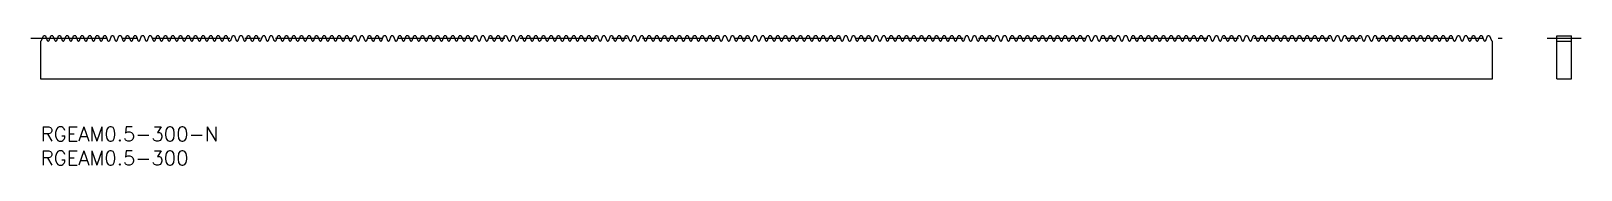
# Model space of a CAD drawing. Extents: x -2 to 320, y -8 to 19.
import ezdxf

# ---------------------------------------------------------------- set-up
doc = ezdxf.new("R2010")
doc.units = 0
doc.header["$LTSCALE"] = 0.5
doc.linetypes.add('CENTER', pattern=[50.8, 31.75, -6.35, 6.35, -6.35])
for name, color, linetype in [('MSM_CENTER', 1, 'CENTER'), ('MSM_CONTINUOUS', 7, 'CONTINUOUS'), ('MSM_PART_NUMBER', 7, 'CONTINUOUS')]:
    doc.layers.add(name, color=color, linetype=linetype)
doc.styles.get("Standard").update_dxf_attribs({"font": 'txt.shx', "height": 3, "bigfont": 'bigfont.shx'})

msp = doc.modelspace()

# ---------------------------------------------------------------- linework, layer by layer
at = {"layer": 'MSM_CENTER'}
for p, q in [((-2, 18.5), (303.59, 18.5)), ((313, 18.5), (320, 18.5))]:
    msp.add_line(p, q, dxfattribs=at)
at = {"layer": 'MSM_CONTINUOUS'}
for p, q in [((0, 17.88), (0.03, 17.88)), ((0, 17.88), (0, 10)), ((0.21, 18), (0.57, 19)), ((0.99, 19), (0.57, 19)), ((0.99, 19), (1.36, 18)), ((1.54, 17.88), (1.6, 17.88)), ((1.78, 18), (2.14, 19)), ((2.57, 19), (2.14, 19)), ((2.57, 19), (2.93, 18)), ((3.11, 17.88), (3.17, 17.88)), ((3.35, 18), (3.71, 19)), ((4.14, 19), (3.71, 19)), ((4.14, 19), (4.5, 18)), ((4.68, 17.88), (4.74, 17.88)), ((4.92, 18), (5.29, 19)), ((5.71, 19), (5.29, 19)), ((5.71, 19), (6.07, 18)), ((6.25, 17.88), (6.31, 17.88)), ((6.49, 18), (6.86, 19)), ((7.28, 19), (6.86, 19)), ((7.28, 19), (7.64, 18)), ((7.82, 17.88), (7.88, 17.88)), ((8.06, 18), (8.43, 19)), ((8.85, 19), (8.43, 19)), ((8.85, 19), (9.21, 18)), ((9.39, 17.88), (9.46, 17.88)), ((9.63, 18), (10, 19)), ((10.42, 19), (10, 19)), ((10.42, 19), (10.78, 18)), ((10.96, 17.88), (11.03, 17.88)), ((11.2, 18), (11.57, 19)), ((11.99, 19), (11.57, 19)), ((11.99, 19), (12.35, 18)), ((12.53, 17.88), (12.6, 17.88)), ((12.78, 18), (13.14, 19)), ((13.56, 19), (13.14, 19)), ((13.56, 19), (13.92, 18)), ((14.1, 17.88), (14.17, 17.88)), ((14.35, 18), (14.71, 19)), ((15.13, 19), (14.71, 19)), ((15.13, 19), (15.5, 18)), ((15.67, 17.88), (15.74, 17.88)), ((15.92, 18), (16.28, 19)), ((16.7, 19), (16.28, 19)), ((16.7, 19), (17.07, 18)), ((17.24, 17.88), (17.31, 17.88)), ((17.49, 18), (17.85, 19)), ((18.27, 19), (17.85, 19)), ((18.27, 19), (18.64, 18)), ((18.82, 17.88), (18.88, 17.88)), ((19.06, 18), (19.42, 19)), ((19.84, 19), (19.42, 19)), ((19.84, 19), (20.21, 18)), ((20.39, 17.88), (20.45, 17.88)), ((20.63, 18), (20.99, 19)), ((21.41, 19), (20.99, 19)), ((21.41, 19), (21.78, 18)), ((21.96, 17.88), (22.02, 17.88)), ((22.2, 18), (22.56, 19)), ((22.99, 19), (22.56, 19)), ((22.99, 19), (23.35, 18)), ((23.53, 17.88), (23.59, 17.88)), ((23.77, 18), (24.13, 19)), ((24.56, 19), (24.13, 19)), ((24.56, 19), (24.92, 18)), ((25.1, 17.88), (25.16, 17.88)), ((25.34, 18), (25.71, 19)), ((26.13, 19), (25.71, 19)), ((26.13, 19), (26.49, 18)), ((26.67, 17.88), (26.73, 17.88)), ((26.91, 18), (27.28, 19)), ((27.7, 19), (27.28, 19)), ((27.7, 19), (28.06, 18)), ((28.24, 17.88), (28.3, 17.88)), ((28.48, 18), (28.85, 19)), ((29.27, 19), (28.85, 19)), ((29.27, 19), (29.63, 18)), ((29.81, 17.88), (29.88, 17.88)), ((30.05, 18), (30.42, 19)), ((30.84, 19), (30.42, 19)), ((30.84, 19), (31.2, 18)), ((31.38, 17.88), (31.45, 17.88)), ((31.62, 18), (31.99, 19)), ((32.41, 19), (31.99, 19)), ((32.41, 19), (32.77, 18)), ((32.95, 17.88), (33.02, 17.88)), ((33.2, 18), (33.56, 19)), ((33.98, 19), (33.56, 19)), ((33.98, 19), (34.35, 18)), ((34.52, 17.88), (34.59, 17.88)), ((34.77, 18), (35.13, 19)), ((35.55, 19), (35.13, 19)), ((35.55, 19), (35.92, 18)), ((36.09, 17.88), (36.16, 17.88)), ((36.34, 18), (36.7, 19)), ((37.12, 19), (36.7, 19)), ((37.12, 19), (37.49, 18)), ((37.67, 17.88), (37.73, 17.88)), ((37.91, 18), (38.27, 19)), ((38.69, 19), (38.27, 19)), ((38.69, 19), (39.06, 18)), ((39.24, 17.88), (39.3, 17.88)), ((39.48, 18), (39.84, 19)), ((40.26, 19), (39.84, 19)), ((40.26, 19), (40.63, 18)), ((40.81, 17.88), (40.87, 17.88)), ((41.05, 18), (41.41, 19)), ((41.84, 19), (41.41, 19)), ((41.84, 19), (42.2, 18)), ((42.38, 17.88), (42.44, 17.88)), ((42.62, 18), (42.98, 19)), ((43.41, 19), (42.98, 19)), ((43.41, 19), (43.77, 18)), ((43.95, 17.88), (44.01, 17.88)), ((44.19, 18), (44.56, 19)), ((44.98, 19), (44.56, 19)), ((44.98, 19), (45.34, 18)), ((45.52, 17.88), (45.58, 17.88)), ((45.76, 18), (46.13, 19)), ((46.55, 19), (46.13, 19)), ((46.55, 19), (46.91, 18)), ((47.09, 17.88), (47.15, 17.88)), ((47.33, 18), (47.7, 19)), ((48.12, 19), (47.7, 19)), ((48.12, 19), (48.48, 18)), ((48.66, 17.88), (48.73, 17.88)), ((48.9, 18), (49.27, 19)), ((49.69, 19), (49.27, 19)), ((49.69, 19), (50.05, 18)), ((50.23, 17.88), (50.3, 17.88)), ((50.47, 18), (50.84, 19)), ((51.26, 19), (50.84, 19)), ((51.26, 19), (51.62, 18)), ((51.8, 17.88), (51.87, 17.88)), ((52.05, 18), (52.41, 19)), ((52.83, 19), (52.41, 19)), ((52.83, 19), (53.19, 18)), ((53.37, 17.88), (53.44, 17.88)), ((53.62, 18), (53.98, 19)), ((54.4, 19), (53.98, 19)), ((54.4, 19), (54.77, 18)), ((54.94, 17.88), (55.01, 17.88)), ((55.19, 18), (55.55, 19)), ((55.97, 19), (55.55, 19)), ((55.97, 19), (56.34, 18)), ((56.51, 17.88), (56.58, 17.88)), ((56.76, 18), (57.12, 19)), ((57.54, 19), (57.12, 19)), ((57.54, 19), (57.91, 18)), ((58.09, 17.88), (58.15, 17.88)), ((58.33, 18), (58.69, 19)), ((59.11, 19), (58.69, 19)), ((59.11, 19), (59.48, 18)), ((59.66, 17.88), (59.72, 17.88)), ((59.9, 18), (60.26, 19)), ((60.68, 19), (60.26, 19)), ((60.68, 19), (61.05, 18)), ((61.23, 17.88), (61.29, 17.88)), ((61.47, 18), (61.83, 19)), ((62.26, 19), (61.83, 19)), ((62.26, 19), (62.62, 18)), ((62.8, 17.88), (62.86, 17.88)), ((63.04, 18), (63.4, 19)), ((63.83, 19), (63.4, 19)), ((63.83, 19), (64.19, 18)), ((64.37, 17.88), (64.43, 17.88)), ((64.61, 18), (64.98, 19)), ((65.4, 19), (64.98, 19)), ((65.4, 19), (65.76, 18)), ((65.94, 17.88), (66, 17.88)), ((66.18, 18), (66.55, 19)), ((66.97, 19), (66.55, 19)), ((66.97, 19), (67.33, 18)), ((67.51, 17.88), (67.57, 17.88)), ((67.75, 18), (68.12, 19)), ((68.54, 19), (68.12, 19)), ((68.54, 19), (68.9, 18)), ((69.08, 17.88), (69.15, 17.88)), ((69.32, 18), (69.69, 19)), ((70.11, 19), (69.69, 19)), ((70.11, 19), (70.47, 18)), ((70.65, 17.88), (70.72, 17.88)), ((70.89, 18), (71.26, 19)), ((71.68, 19), (71.26, 19)), ((71.68, 19), (72.04, 18)), ((72.22, 17.88), (72.29, 17.88)), ((72.47, 18), (72.83, 19)), ((73.25, 19), (72.83, 19)), ((73.25, 19), (73.62, 18)), ((73.79, 17.88), (73.86, 17.88)), ((74.04, 18), (74.4, 19)), ((74.82, 19), (74.4, 19)), ((74.82, 19), (75.19, 18)), ((75.36, 17.88), (75.43, 17.88)), ((75.61, 18), (75.97, 19)), ((76.39, 19), (75.97, 19)), ((76.39, 19), (76.76, 18)), ((76.94, 17.88), (77, 17.88)), ((77.18, 18), (77.54, 19)), ((77.96, 19), (77.54, 19)), ((77.96, 19), (78.33, 18)), ((78.51, 17.88), (78.57, 17.88)), ((78.75, 18), (79.11, 19)), ((79.53, 19), (79.11, 19)), ((79.53, 19), (79.9, 18)), ((80.08, 17.88), (80.14, 17.88)), ((80.32, 18), (80.68, 19)), ((81.11, 19), (80.68, 19)), ((81.11, 19), (81.47, 18)), ((81.65, 17.88), (81.71, 17.88)), ((81.89, 18), (82.25, 19)), ((82.68, 19), (82.25, 19)), ((82.68, 19), (83.04, 18)), ((83.22, 17.88), (83.28, 17.88)), ((83.46, 18), (83.83, 19)), ((84.25, 19), (83.83, 19)), ((84.25, 19), (84.61, 18)), ((84.79, 17.88), (84.85, 17.88)), ((85.03, 18), (85.4, 19)), ((85.82, 19), (85.4, 19)), ((85.82, 19), (86.18, 18)), ((86.36, 17.88), (86.42, 17.88)), ((86.6, 18), (86.97, 19)), ((87.39, 19), (86.97, 19)), ((87.39, 19), (87.75, 18)), ((87.93, 17.88), (88, 17.88)), ((88.17, 18), (88.54, 19)), ((88.96, 19), (88.54, 19)), ((88.96, 19), (89.32, 18)), ((89.5, 17.88), (89.57, 17.88)), ((89.74, 18), (90.11, 19)), ((90.53, 19), (90.11, 19)), ((90.53, 19), (90.89, 18)), ((91.07, 17.88), (91.14, 17.88)), ((91.32, 18), (91.68, 19)), ((92.1, 19), (91.68, 19)), ((92.1, 19), (92.46, 18)), ((92.64, 17.88), (92.71, 17.88)), ((92.89, 18), (93.25, 19)), ((93.67, 19), (93.25, 19)), ((93.67, 19), (94.04, 18)), ((94.21, 17.88), (94.28, 17.88)), ((94.46, 18), (94.82, 19)), ((95.24, 19), (94.82, 19)), ((95.24, 19), (95.61, 18)), ((95.78, 17.88), (95.85, 17.88)), ((96.03, 18), (96.39, 19)), ((96.81, 19), (96.39, 19)), ((96.81, 19), (97.18, 18)), ((97.36, 17.88), (97.42, 17.88)), ((97.6, 18), (97.96, 19)), ((98.38, 19), (97.96, 19)), ((98.38, 19), (98.75, 18)), ((98.93, 17.88), (98.99, 17.88)), ((99.17, 18), (99.53, 19)), ((99.95, 19), (99.53, 19)), ((99.95, 19), (100.32, 18)), ((100.5, 17.88), (100.56, 17.88)), ((100.74, 18), (101.1, 19)), ((101.53, 19), (101.1, 19)), ((101.53, 19), (101.89, 18)), ((102.07, 17.88), (102.13, 17.88)), ((102.31, 18), (102.67, 19)), ((103.1, 19), (102.67, 19)), ((103.1, 19), (103.46, 18)), ((103.64, 17.88), (103.7, 17.88)), ((103.88, 18), (104.25, 19)), ((104.67, 19), (104.25, 19)), ((104.67, 19), (105.03, 18)), ((105.21, 17.88), (105.27, 17.88)), ((105.45, 18), (105.82, 19)), ((106.24, 19), (105.82, 19)), ((106.24, 19), (106.6, 18)), ((106.78, 17.88), (106.84, 17.88)), ((107.02, 18), (107.39, 19)), ((107.81, 19), (107.39, 19)), ((107.81, 19), (108.17, 18)), ((108.35, 17.88), (108.42, 17.88)), ((108.59, 18), (108.96, 19)), ((109.38, 19), (108.96, 19)), ((109.38, 19), (109.74, 18)), ((109.92, 17.88), (109.99, 17.88)), ((110.16, 18), (110.53, 19)), ((110.95, 19), (110.53, 19)), ((110.95, 19), (111.31, 18)), ((111.49, 17.88), (111.56, 17.88)), ((111.74, 18), (112.1, 19)), ((112.52, 19), (112.1, 19)), ((112.52, 19), (112.89, 18)), ((113.06, 17.88), (113.13, 17.88)), ((113.31, 18), (113.67, 19)), ((114.09, 19), (113.67, 19)), ((114.09, 19), (114.46, 18)), ((114.63, 17.88), (114.7, 17.88)), ((114.88, 18), (115.24, 19)), ((115.66, 19), (115.24, 19)), ((115.66, 19), (116.03, 18)), ((116.21, 17.88), (116.27, 17.88)), ((116.45, 18), (116.81, 19)), ((117.23, 19), (116.81, 19)), ((117.23, 19), (117.6, 18)), ((117.78, 17.88), (117.84, 17.88)), ((118.02, 18), (118.38, 19)), ((118.8, 19), (118.38, 19)), ((118.8, 19), (119.17, 18)), ((119.35, 17.88), (119.41, 17.88)), ((119.59, 18), (119.95, 19)), ((120.38, 19), (119.95, 19)), ((120.38, 19), (120.74, 18)), ((120.92, 17.88), (120.98, 17.88)), ((121.16, 18), (121.52, 19)), ((121.95, 19), (121.52, 19)), ((121.95, 19), (122.31, 18)), ((122.49, 17.88), (122.55, 17.88)), ((122.73, 18), (123.1, 19)), ((123.52, 19), (123.1, 19)), ((123.52, 19), (123.88, 18)), ((124.06, 17.88), (124.12, 17.88)), ((124.3, 18), (124.67, 19)), ((125.09, 19), (124.67, 19)), ((125.09, 19), (125.45, 18)), ((125.63, 17.88), (125.69, 17.88)), ((125.87, 18), (126.24, 19)), ((126.66, 19), (126.24, 19)), ((126.66, 19), (127.02, 18)), ((127.2, 17.88), (127.27, 17.88)), ((127.44, 18), (127.81, 19)), ((128.23, 19), (127.81, 19)), ((128.23, 19), (128.59, 18)), ((128.77, 17.88), (128.84, 17.88)), ((129.01, 18), (129.38, 19)), ((129.8, 19), (129.38, 19)), ((129.8, 19), (130.16, 18)), ((130.34, 17.88), (130.41, 17.88)), ((130.59, 18), (130.95, 19)), ((131.37, 19), (130.95, 19)), ((131.37, 19), (131.73, 18)), ((131.91, 17.88), (131.98, 17.88)), ((132.16, 18), (132.52, 19)), ((132.94, 19), (132.52, 19)), ((132.94, 19), (133.31, 18)), ((133.48, 17.88), (133.55, 17.88)), ((133.73, 18), (134.09, 19)), ((134.51, 19), (134.09, 19)), ((134.51, 19), (134.88, 18)), ((135.05, 17.88), (135.12, 17.88)), ((135.3, 18), (135.66, 19)), ((136.08, 19), (135.66, 19)), ((136.08, 19), (136.45, 18)), ((136.63, 17.88), (136.69, 17.88)), ((136.87, 18), (137.23, 19)), ((137.65, 19), (137.23, 19)), ((137.65, 19), (138.02, 18)), ((138.2, 17.88), (138.26, 17.88)), ((138.44, 18), (138.8, 19)), ((139.22, 19), (138.8, 19)), ((139.22, 19), (139.59, 18)), ((139.77, 17.88), (139.83, 17.88)), ((140.01, 18), (140.37, 19)), ((140.8, 19), (140.37, 19)), ((140.8, 19), (141.16, 18)), ((141.34, 17.88), (141.4, 17.88)), ((141.58, 18), (141.94, 19)), ((142.37, 19), (141.94, 19)), ((142.37, 19), (142.73, 18)), ((142.91, 17.88), (142.97, 17.88)), ((143.15, 18), (143.52, 19)), ((143.94, 19), (143.52, 19)), ((143.94, 19), (144.3, 18)), ((144.48, 17.88), (144.54, 17.88)), ((144.72, 18), (145.09, 19)), ((145.51, 19), (145.09, 19)), ((145.51, 19), (145.87, 18)), ((146.05, 17.88), (146.11, 17.88)), ((146.29, 18), (146.66, 19)), ((147.08, 19), (146.66, 19)), ((147.08, 19), (147.44, 18)), ((147.62, 17.88), (147.69, 17.88)), ((147.86, 18), (148.23, 19)), ((148.65, 19), (148.23, 19)), ((148.65, 19), (149.01, 18)), ((149.19, 17.88), (149.26, 17.88)), ((149.43, 18), (149.8, 19)), ((150.22, 19), (149.8, 19)), ((150.22, 19), (150.58, 18)), ((150.76, 17.88), (150.83, 17.88)), ((151.01, 18), (151.37, 19)), ((151.79, 19), (151.37, 19)), ((151.79, 19), (152.16, 18)), ((152.33, 17.88), (152.4, 17.88)), ((152.58, 18), (152.94, 19)), ((153.36, 19), (152.94, 19)), ((153.36, 19), (153.73, 18)), ((153.9, 17.88), (153.97, 17.88)), ((154.15, 18), (154.51, 19)), ((154.93, 19), (154.51, 19)), ((154.93, 19), (155.3, 18)), ((155.48, 17.88), (155.54, 17.88)), ((155.72, 18), (156.08, 19)), ((156.5, 19), (156.08, 19)), ((156.5, 19), (156.87, 18)), ((157.05, 17.88), (157.11, 17.88)), ((157.29, 18), (157.65, 19)), ((158.07, 19), (157.65, 19)), ((158.07, 19), (158.44, 18)), ((158.62, 17.88), (158.68, 17.88)), ((158.86, 18), (159.22, 19)), ((159.65, 19), (159.22, 19)), ((159.65, 19), (160.01, 18)), ((160.19, 17.88), (160.25, 17.88)), ((160.43, 18), (160.79, 19)), ((161.22, 19), (160.79, 19)), ((161.22, 19), (161.58, 18)), ((161.76, 17.88), (161.82, 17.88)), ((162, 18), (162.37, 19)), ((162.79, 19), (162.37, 19)), ((162.79, 19), (163.15, 18)), ((163.33, 17.88), (163.39, 17.88)), ((163.57, 18), (163.94, 19)), ((164.36, 19), (163.94, 19)), ((164.36, 19), (164.72, 18)), ((164.9, 17.88), (164.96, 17.88)), ((165.14, 18), (165.51, 19)), ((165.93, 19), (165.51, 19)), ((165.93, 19), (166.29, 18)), ((166.47, 17.88), (166.54, 17.88)), ((166.71, 18), (167.08, 19)), ((167.5, 19), (167.08, 19)), ((167.5, 19), (167.86, 18)), ((168.04, 17.88), (168.11, 17.88)), ((168.28, 18), (168.65, 19)), ((169.07, 19), (168.65, 19)), ((169.07, 19), (169.43, 18)), ((169.61, 17.88), (169.68, 17.88)), ((169.86, 18), (170.22, 19)), ((170.64, 19), (170.22, 19)), ((170.64, 19), (171, 18)), ((171.18, 17.88), (171.25, 17.88)), ((171.43, 18), (171.79, 19)), ((172.21, 19), (171.79, 19)), ((172.21, 19), (172.58, 18)), ((172.75, 17.88), (172.82, 17.88)), ((173, 18), (173.36, 19)), ((173.78, 19), (173.36, 19)), ((173.78, 19), (174.15, 18)), ((174.32, 17.88), (174.39, 17.88)), ((174.57, 18), (174.93, 19)), ((175.35, 19), (174.93, 19)), ((175.35, 19), (175.72, 18)), ((175.9, 17.88), (175.96, 17.88)), ((176.14, 18), (176.5, 19)), ((176.92, 19), (176.5, 19)), ((176.92, 19), (177.29, 18)), ((177.47, 17.88), (177.53, 17.88)), ((177.71, 18), (178.07, 19)), ((178.49, 19), (178.07, 19)), ((178.49, 19), (178.86, 18)), ((179.04, 17.88), (179.1, 17.88)), ((179.28, 18), (179.64, 19)), ((180.07, 19), (179.64, 19)), ((180.07, 19), (180.43, 18)), ((180.61, 17.88), (180.67, 17.88)), ((180.85, 18), (181.21, 19)), ((181.64, 19), (181.21, 19)), ((181.64, 19), (182, 18)), ((182.18, 17.88), (182.24, 17.88)), ((182.42, 18), (182.79, 19)), ((183.21, 19), (182.79, 19)), ((183.21, 19), (183.57, 18)), ((183.75, 17.88), (183.81, 17.88)), ((183.99, 18), (184.36, 19)), ((184.78, 19), (184.36, 19)), ((184.78, 19), (185.14, 18)), ((185.32, 17.88), (185.38, 17.88)), ((185.56, 18), (185.93, 19)), ((186.35, 19), (185.93, 19)), ((186.35, 19), (186.71, 18)), ((186.89, 17.88), (186.96, 17.88)), ((187.13, 18), (187.5, 19)), ((187.92, 19), (187.5, 19)), ((187.92, 19), (188.28, 18)), ((188.46, 17.88), (188.53, 17.88)), ((188.7, 18), (189.07, 19)), ((189.49, 19), (189.07, 19)), ((189.49, 19), (189.85, 18)), ((190.03, 17.88), (190.1, 17.88)), ((190.28, 18), (190.64, 19)), ((191.06, 19), (190.64, 19)), ((191.06, 19), (191.43, 18)), ((191.6, 17.88), (191.67, 17.88)), ((191.85, 18), (192.21, 19)), ((192.63, 19), (192.21, 19)), ((192.63, 19), (193, 18)), ((193.17, 17.88), (193.24, 17.88)), ((193.42, 18), (193.78, 19)), ((194.2, 19), (193.78, 19)), ((194.2, 19), (194.57, 18)), ((194.75, 17.88), (194.81, 17.88)), ((194.99, 18), (195.35, 19)), ((195.77, 19), (195.35, 19)), ((195.77, 19), (196.14, 18)), ((196.32, 17.88), (196.38, 17.88)), ((196.56, 18), (196.92, 19)), ((197.34, 19), (196.92, 19)), ((197.34, 19), (197.71, 18)), ((197.89, 17.88), (197.95, 17.88)), ((198.13, 18), (198.49, 19)), ((198.92, 19), (198.49, 19)), ((198.92, 19), (199.28, 18)), ((199.46, 17.88), (199.52, 17.88)), ((199.7, 18), (200.06, 19)), ((200.49, 19), (200.06, 19)), ((200.49, 19), (200.85, 18)), ((201.03, 17.88), (201.09, 17.88)), ((201.27, 18), (201.64, 19)), ((202.06, 19), (201.64, 19)), ((202.06, 19), (202.42, 18)), ((202.6, 17.88), (202.66, 17.88)), ((202.84, 18), (203.21, 19)), ((203.63, 19), (203.21, 19)), ((203.63, 19), (203.99, 18)), ((204.17, 17.88), (204.23, 17.88)), ((204.41, 18), (204.78, 19)), ((205.2, 19), (204.78, 19)), ((205.2, 19), (205.56, 18)), ((205.74, 17.88), (205.81, 17.88)), ((205.98, 18), (206.35, 19)), ((206.77, 19), (206.35, 19)), ((206.77, 19), (207.13, 18)), ((207.31, 17.88), (207.38, 17.88)), ((207.55, 18), (207.92, 19)), ((208.34, 19), (207.92, 19)), ((208.34, 19), (208.7, 18)), ((208.88, 17.88), (208.95, 17.88)), ((209.13, 18), (209.49, 19)), ((209.91, 19), (209.49, 19)), ((209.91, 19), (210.27, 18)), ((210.45, 17.88), (210.52, 17.88)), ((210.7, 18), (211.06, 19)), ((211.48, 19), (211.06, 19)), ((211.48, 19), (211.85, 18)), ((212.02, 17.88), (212.09, 17.88)), ((212.27, 18), (212.63, 19)), ((213.05, 19), (212.63, 19)), ((213.05, 19), (213.42, 18)), ((213.59, 17.88), (213.66, 17.88)), ((213.84, 18), (214.2, 19)), ((214.62, 19), (214.2, 19)), ((214.62, 19), (214.99, 18)), ((215.17, 17.88), (215.23, 17.88)), ((215.41, 18), (215.77, 19)), ((216.19, 19), (215.77, 19)), ((216.19, 19), (216.56, 18)), ((216.74, 17.88), (216.8, 17.88)), ((216.98, 18), (217.34, 19)), ((217.76, 19), (217.34, 19)), ((217.76, 19), (218.13, 18)), ((218.31, 17.88), (218.37, 17.88)), ((218.55, 18), (218.91, 19)), ((219.34, 19), (218.91, 19)), ((219.34, 19), (219.7, 18)), ((219.88, 17.88), (219.94, 17.88)), ((220.12, 18), (220.48, 19)), ((220.91, 19), (220.48, 19)), ((220.91, 19), (221.27, 18)), ((221.45, 17.88), (221.51, 17.88)), ((221.69, 18), (222.06, 19)), ((222.48, 19), (222.06, 19)), ((222.48, 19), (222.84, 18)), ((223.02, 17.88), (223.08, 17.88)), ((223.26, 18), (223.63, 19)), ((224.05, 19), (223.63, 19)), ((224.05, 19), (224.41, 18)), ((224.59, 17.88), (224.65, 17.88)), ((224.83, 18), (225.2, 19)), ((225.62, 19), (225.2, 19)), ((225.62, 19), (225.98, 18)), ((226.16, 17.88), (226.23, 17.88)), ((226.4, 18), (226.77, 19)), ((227.19, 19), (226.77, 19)), ((227.19, 19), (227.55, 18)), ((227.73, 17.88), (227.8, 17.88)), ((227.97, 18), (228.34, 19)), ((228.76, 19), (228.34, 19)), ((228.76, 19), (229.12, 18)), ((229.3, 17.88), (229.37, 17.88)), ((229.55, 18), (229.91, 19)), ((230.33, 19), (229.91, 19)), ((230.33, 19), (230.7, 18)), ((230.87, 17.88), (230.94, 17.88)), ((231.12, 18), (231.48, 19)), ((231.9, 19), (231.48, 19)), ((231.9, 19), (232.27, 18)), ((232.44, 17.88), (232.51, 17.88)), ((232.69, 18), (233.05, 19)), ((233.47, 19), (233.05, 19)), ((233.47, 19), (233.84, 18)), ((234.02, 17.88), (234.08, 17.88)), ((234.26, 18), (234.62, 19)), ((235.04, 19), (234.62, 19)), ((235.04, 19), (235.41, 18)), ((235.59, 17.88), (235.65, 17.88)), ((235.83, 18), (236.19, 19)), ((236.61, 19), (236.19, 19)), ((236.61, 19), (236.98, 18)), ((237.16, 17.88), (237.22, 17.88)), ((237.4, 18), (237.76, 19)), ((238.19, 19), (237.76, 19)), ((238.19, 19), (238.55, 18)), ((238.73, 17.88), (238.79, 17.88)), ((238.97, 18), (239.33, 19)), ((239.76, 19), (239.33, 19)), ((239.76, 19), (240.12, 18)), ((240.3, 17.88), (240.36, 17.88)), ((240.54, 18), (240.91, 19)), ((241.33, 19), (240.91, 19)), ((241.33, 19), (241.69, 18)), ((241.87, 17.88), (241.93, 17.88)), ((242.11, 18), (242.48, 19)), ((242.9, 19), (242.48, 19)), ((242.9, 19), (243.26, 18)), ((243.44, 17.88), (243.5, 17.88)), ((243.68, 18), (244.05, 19)), ((244.47, 19), (244.05, 19)), ((244.47, 19), (244.83, 18)), ((245.01, 17.88), (245.08, 17.88)), ((245.25, 18), (245.62, 19)), ((246.04, 19), (245.62, 19)), ((246.04, 19), (246.4, 18)), ((246.58, 17.88), (246.65, 17.88)), ((246.82, 18), (247.19, 19)), ((247.61, 19), (247.19, 19)), ((247.61, 19), (247.97, 18)), ((248.15, 17.88), (248.22, 17.88)), ((248.4, 18), (248.76, 19)), ((249.18, 19), (248.76, 19)), ((249.18, 19), (249.54, 18)), ((249.72, 17.88), (249.79, 17.88)), ((249.97, 18), (250.33, 19)), ((250.75, 19), (250.33, 19)), ((250.75, 19), (251.12, 18)), ((251.29, 17.88), (251.36, 17.88)), ((251.54, 18), (251.9, 19)), ((252.32, 19), (251.9, 19)), ((252.32, 19), (252.69, 18)), ((252.86, 17.88), (252.93, 17.88)), ((253.11, 18), (253.47, 19)), ((253.89, 19), (253.47, 19)), ((253.89, 19), (254.26, 18)), ((254.44, 17.88), (254.5, 17.88)), ((254.68, 18), (255.04, 19)), ((255.46, 19), (255.04, 19)), ((255.46, 19), (255.83, 18)), ((256.01, 17.88), (256.07, 17.88)), ((256.25, 18), (256.61, 19)), ((257.03, 19), (256.61, 19)), ((257.03, 19), (257.4, 18)), ((257.58, 17.88), (257.64, 17.88)), ((257.82, 18), (258.18, 19)), ((258.61, 19), (258.18, 19)), ((258.61, 19), (258.97, 18)), ((259.15, 17.88), (259.21, 17.88)), ((259.39, 18), (259.75, 19)), ((260.18, 19), (259.75, 19)), ((260.18, 19), (260.54, 18)), ((260.72, 17.88), (260.78, 17.88)), ((260.96, 18), (261.33, 19)), ((261.75, 19), (261.33, 19)), ((261.75, 19), (262.11, 18)), ((262.29, 17.88), (262.35, 17.88)), ((262.53, 18), (262.9, 19)), ((263.32, 19), (262.9, 19)), ((263.32, 19), (263.68, 18)), ((263.86, 17.88), (263.92, 17.88)), ((264.1, 18), (264.47, 19)), ((264.89, 19), (264.47, 19)), ((264.89, 19), (265.25, 18)), ((265.43, 17.88), (265.5, 17.88)), ((265.67, 18), (266.04, 19)), ((266.46, 19), (266.04, 19)), ((266.46, 19), (266.82, 18)), ((267, 17.88), (267.07, 17.88)), ((267.24, 18), (267.61, 19)), ((268.03, 19), (267.61, 19)), ((268.03, 19), (268.39, 18)), ((268.57, 17.88), (268.64, 17.88)), ((268.82, 18), (269.18, 19)), ((269.6, 19), (269.18, 19)), ((269.6, 19), (269.97, 18)), ((270.14, 17.88), (270.21, 17.88)), ((270.39, 18), (270.75, 19)), ((271.17, 19), (270.75, 19)), ((271.17, 19), (271.54, 18)), ((271.71, 17.88), (271.78, 17.88)), ((271.96, 18), (272.32, 19)), ((272.74, 19), (272.32, 19)), ((272.74, 19), (273.11, 18)), ((273.29, 17.88), (273.35, 17.88)), ((273.53, 18), (273.89, 19)), ((274.31, 19), (273.89, 19)), ((274.31, 19), (274.68, 18)), ((274.86, 17.88), (274.92, 17.88)), ((275.1, 18), (275.46, 19)), ((275.88, 19), (275.46, 19)), ((275.88, 19), (276.25, 18)), ((276.43, 17.88), (276.49, 17.88)), ((276.67, 18), (277.03, 19)), ((277.46, 19), (277.03, 19)), ((277.46, 19), (277.82, 18)), ((278, 17.88), (278.06, 17.88)), ((278.24, 18), (278.6, 19)), ((279.03, 19), (278.6, 19)), ((279.03, 19), (279.39, 18)), ((279.57, 17.88), (279.63, 17.88)), ((279.81, 18), (280.18, 19)), ((280.6, 19), (280.18, 19)), ((280.6, 19), (280.96, 18)), ((281.14, 17.88), (281.2, 17.88)), ((281.38, 18), (281.75, 19)), ((282.17, 19), (281.75, 19)), ((282.17, 19), (282.53, 18)), ((282.71, 17.88), (282.77, 17.88)), ((282.95, 18), (283.32, 19)), ((283.74, 19), (283.32, 19)), ((283.74, 19), (284.1, 18)), ((284.28, 17.88), (284.35, 17.88)), ((284.52, 18), (284.89, 19)), ((285.31, 19), (284.89, 19)), ((285.31, 19), (285.67, 18)), ((285.85, 17.88), (285.92, 17.88)), ((286.09, 18), (286.46, 19)), ((286.88, 19), (286.46, 19)), ((286.88, 19), (287.24, 18)), ((287.42, 17.88), (287.49, 17.88)), ((287.67, 18), (288.03, 19)), ((288.45, 19), (288.03, 19)), ((288.45, 19), (288.81, 18)), ((288.99, 17.88), (289.06, 17.88)), ((289.24, 18), (289.6, 19)), ((290.02, 19), (289.6, 19)), ((290.02, 19), (290.39, 18)), ((290.56, 17.88), (290.63, 17.88)), ((290.81, 18), (291.17, 19)), ((291.59, 19), (291.17, 19)), ((291.59, 19), (291.96, 18)), ((292.13, 17.88), (292.2, 17.88)), ((292.38, 18), (292.74, 19)), ((293.16, 19), (292.74, 19)), ((293.16, 19), (293.53, 18)), ((293.71, 17.88), (293.77, 17.88)), ((293.95, 18), (294.31, 19)), ((294.73, 19), (294.31, 19)), ((294.73, 19), (295.1, 18)), ((295.28, 17.88), (295.34, 17.88)), ((295.52, 18), (295.88, 19)), ((296.3, 19), (295.88, 19)), ((296.3, 19), (296.67, 18)), ((296.85, 17.88), (296.91, 17.88)), ((297.09, 18), (297.45, 19)), ((297.88, 19), (297.45, 19)), ((297.88, 19), (298.24, 18)), ((298.42, 17.88), (298.48, 17.88)), ((298.66, 18), (299.02, 19)), ((299.45, 19), (299.02, 19)), ((299.45, 19), (299.81, 18)), ((299.99, 17.88), (300.05, 17.88)), ((300.23, 18), (300.6, 19)), ((301.02, 19), (300.6, 19)), ((301.02, 19), (301.38, 18)), ((301.56, 17.88), (301.59, 17.88)), ((301.59, 10), (301.59, 17.88)), ((315, 19), (318, 19)), ((315, 10), (315, 19)), ((315, 17.88), (318, 17.88)), ((318, 10), (318, 19)), ((0, 10), (301.59, 10)), ((315, 10), (318, 10))]:
    msp.add_line(p, q, dxfattribs=at)
for centre, start, end in [((0.03, 18.06), 270, 340), ((1.54, 18.06), 200, 270), ((1.6, 18.06), 270, 340), ((3.11, 18.06), 200, 270), ((3.17, 18.06), 270, 340), ((4.68, 18.06), 200, 270), ((4.74, 18.06), 270, 340), ((6.25, 18.06), 200, 270), ((6.31, 18.06), 270, 340), ((7.82, 18.06), 200, 270), ((7.88, 18.06), 270, 340), ((9.39, 18.06), 200, 270), ((9.46, 18.06), 270, 340), ((10.96, 18.06), 200, 270), ((11.03, 18.06), 270, 340), ((12.53, 18.06), 200, 270), ((12.6, 18.06), 270, 340), ((14.1, 18.06), 200, 270), ((14.17, 18.06), 270, 340), ((15.67, 18.06), 200, 270), ((15.74, 18.06), 270, 340), ((17.24, 18.06), 200, 270), ((17.31, 18.06), 270, 340), ((18.82, 18.06), 200, 270), ((18.88, 18.06), 270, 340), ((20.39, 18.06), 200, 270), ((20.45, 18.06), 270, 340), ((21.96, 18.06), 200, 270), ((22.02, 18.06), 270, 340), ((23.53, 18.06), 200, 270), ((23.59, 18.06), 270, 340), ((25.1, 18.06), 200, 270), ((25.16, 18.06), 270, 340), ((26.67, 18.06), 200, 270), ((26.73, 18.06), 270, 340), ((28.24, 18.06), 200, 270), ((28.3, 18.06), 270, 340), ((29.81, 18.06), 200, 270), ((29.88, 18.06), 270, 340), ((31.38, 18.06), 200, 270), ((31.45, 18.06), 270, 340), ((32.95, 18.06), 200, 270), ((33.02, 18.06), 270, 340), ((34.52, 18.06), 200, 270), ((34.59, 18.06), 270, 340), ((36.09, 18.06), 200, 270), ((36.16, 18.06), 270, 340), ((37.67, 18.06), 200, 270), ((37.73, 18.06), 270, 340), ((39.24, 18.06), 200, 270), ((39.3, 18.06), 270, 340), ((40.81, 18.06), 200, 270), ((40.87, 18.06), 270, 340), ((42.38, 18.06), 200, 270), ((42.44, 18.06), 270, 340), ((43.95, 18.06), 200, 270), ((44.01, 18.06), 270, 340), ((45.52, 18.06), 200, 270), ((45.58, 18.06), 270, 340), ((47.09, 18.06), 200, 270), ((47.15, 18.06), 270, 340), ((48.66, 18.06), 200, 270), ((48.73, 18.06), 270, 340), ((50.23, 18.06), 200, 270), ((50.3, 18.06), 270, 340), ((51.8, 18.06), 200, 270), ((51.87, 18.06), 270, 340), ((53.37, 18.06), 200, 270), ((53.44, 18.06), 270, 340), ((54.94, 18.06), 200, 270), ((55.01, 18.06), 270, 340), ((56.51, 18.06), 200, 270), ((56.58, 18.06), 270, 340), ((58.09, 18.06), 200, 270), ((58.15, 18.06), 270, 340), ((59.66, 18.06), 200, 270), ((59.72, 18.06), 270, 340), ((61.23, 18.06), 200, 270), ((61.29, 18.06), 270, 340), ((62.8, 18.06), 200, 270), ((62.86, 18.06), 270, 340), ((64.37, 18.06), 200, 270), ((64.43, 18.06), 270, 340), ((65.94, 18.06), 200, 270), ((66, 18.06), 270, 340), ((67.51, 18.06), 200, 270), ((67.57, 18.06), 270, 340), ((69.08, 18.06), 200, 270), ((69.15, 18.06), 270, 340), ((70.65, 18.06), 200, 270), ((70.72, 18.06), 270, 340), ((72.22, 18.06), 200, 270), ((72.29, 18.06), 270, 340), ((73.79, 18.06), 200, 270), ((73.86, 18.06), 270, 340), ((75.36, 18.06), 200, 270), ((75.43, 18.06), 270, 340), ((76.94, 18.06), 200, 270), ((77, 18.06), 270, 340), ((78.51, 18.06), 200, 270), ((78.57, 18.06), 270, 340), ((80.08, 18.06), 200, 270), ((80.14, 18.06), 270, 340), ((81.65, 18.06), 200, 270), ((81.71, 18.06), 270, 340), ((83.22, 18.06), 200, 270), ((83.28, 18.06), 270, 340), ((84.79, 18.06), 200, 270), ((84.85, 18.06), 270, 340), ((86.36, 18.06), 200, 270), ((86.42, 18.06), 270, 340), ((87.93, 18.06), 200, 270), ((88, 18.06), 270, 340), ((89.5, 18.06), 200, 270), ((89.57, 18.06), 270, 340), ((91.07, 18.06), 200, 270), ((91.14, 18.06), 270, 340), ((92.64, 18.06), 200, 270), ((92.71, 18.06), 270, 340), ((94.21, 18.06), 200, 270), ((94.28, 18.06), 270, 340), ((95.78, 18.06), 200, 270), ((95.85, 18.06), 270, 340), ((97.36, 18.06), 200, 270), ((97.42, 18.06), 270, 340), ((98.93, 18.06), 200, 270), ((98.99, 18.06), 270, 340), ((100.5, 18.06), 200, 270), ((100.56, 18.06), 270, 340), ((102.07, 18.06), 200, 270), ((102.13, 18.06), 270, 340), ((103.64, 18.06), 200, 270), ((103.7, 18.06), 270, 340), ((105.21, 18.06), 200, 270), ((105.27, 18.06), 270, 340), ((106.78, 18.06), 200, 270), ((106.84, 18.06), 270, 340), ((108.35, 18.06), 200, 270), ((108.42, 18.06), 270, 340), ((109.92, 18.06), 200, 270), ((109.99, 18.06), 270, 340), ((111.49, 18.06), 200, 270), ((111.56, 18.06), 270, 340), ((113.06, 18.06), 200, 270), ((113.13, 18.06), 270, 340), ((114.63, 18.06), 200, 270), ((114.7, 18.06), 270, 340), ((116.21, 18.06), 200, 270), ((116.27, 18.06), 270, 340), ((117.78, 18.06), 200, 270), ((117.84, 18.06), 270, 340), ((119.35, 18.06), 200, 270), ((119.41, 18.06), 270, 340), ((120.92, 18.06), 200, 270), ((120.98, 18.06), 270, 340), ((122.49, 18.06), 200, 270), ((122.55, 18.06), 270, 340), ((124.06, 18.06), 200, 270), ((124.12, 18.06), 270, 340), ((125.63, 18.06), 200, 270), ((125.69, 18.06), 270, 340), ((127.2, 18.06), 200, 270), ((127.27, 18.06), 270, 340), ((128.77, 18.06), 200, 270), ((128.84, 18.06), 270, 340), ((130.34, 18.06), 200, 270), ((130.41, 18.06), 270, 340), ((131.91, 18.06), 200, 270), ((131.98, 18.06), 270, 340), ((133.48, 18.06), 200, 270), ((133.55, 18.06), 270, 340), ((135.05, 18.06), 200, 270), ((135.12, 18.06), 270, 340), ((136.63, 18.06), 200, 270), ((136.69, 18.06), 270, 340), ((138.2, 18.06), 200, 270), ((138.26, 18.06), 270, 340), ((139.77, 18.06), 200, 270), ((139.83, 18.06), 270, 340), ((141.34, 18.06), 200, 270), ((141.4, 18.06), 270, 340), ((142.91, 18.06), 200, 270), ((142.97, 18.06), 270, 340), ((144.48, 18.06), 200, 270), ((144.54, 18.06), 270, 340), ((146.05, 18.06), 200, 270), ((146.11, 18.06), 270, 340), ((147.62, 18.06), 200, 270), ((147.69, 18.06), 270, 340), ((149.19, 18.06), 200, 270), ((149.26, 18.06), 270, 340), ((150.76, 18.06), 200, 270), ((150.83, 18.06), 270, 340), ((152.33, 18.06), 200, 270), ((152.4, 18.06), 270, 340), ((153.9, 18.06), 200, 270), ((153.97, 18.06), 270, 340), ((155.48, 18.06), 200, 270), ((155.54, 18.06), 270, 340), ((157.05, 18.06), 200, 270), ((157.11, 18.06), 270, 340), ((158.62, 18.06), 200, 270), ((158.68, 18.06), 270, 340), ((160.19, 18.06), 200, 270), ((160.25, 18.06), 270, 340), ((161.76, 18.06), 200, 270), ((161.82, 18.06), 270, 340), ((163.33, 18.06), 200, 270), ((163.39, 18.06), 270, 340), ((164.9, 18.06), 200, 270), ((164.96, 18.06), 270, 340), ((166.47, 18.06), 200, 270), ((166.54, 18.06), 270, 340), ((168.04, 18.06), 200, 270), ((168.11, 18.06), 270, 340), ((169.61, 18.06), 200, 270), ((169.68, 18.06), 270, 340), ((171.18, 18.06), 200, 270), ((171.25, 18.06), 270, 340), ((172.75, 18.06), 200, 270), ((172.82, 18.06), 270, 340), ((174.32, 18.06), 200, 270), ((174.39, 18.06), 270, 340), ((175.9, 18.06), 200, 270), ((175.96, 18.06), 270, 340), ((177.47, 18.06), 200, 270), ((177.53, 18.06), 270, 340), ((179.04, 18.06), 200, 270), ((179.1, 18.06), 270, 340), ((180.61, 18.06), 200, 270), ((180.67, 18.06), 270, 340), ((182.18, 18.06), 200, 270), ((182.24, 18.06), 270, 340), ((183.75, 18.06), 200, 270), ((183.81, 18.06), 270, 340), ((185.32, 18.06), 200, 270), ((185.38, 18.06), 270, 340), ((186.89, 18.06), 200, 270), ((186.96, 18.06), 270, 340), ((188.46, 18.06), 200, 270), ((188.53, 18.06), 270, 340), ((190.03, 18.06), 200, 270), ((190.1, 18.06), 270, 340), ((191.6, 18.06), 200, 270), ((191.67, 18.06), 270, 340), ((193.17, 18.06), 200, 270), ((193.24, 18.06), 270, 340), ((194.75, 18.06), 200, 270), ((194.81, 18.06), 270, 340), ((196.32, 18.06), 200, 270), ((196.38, 18.06), 270, 340), ((197.89, 18.06), 200, 270), ((197.95, 18.06), 270, 340), ((199.46, 18.06), 200, 270), ((199.52, 18.06), 270, 340), ((201.03, 18.06), 200, 270), ((201.09, 18.06), 270, 340), ((202.6, 18.06), 200, 270), ((202.66, 18.06), 270, 340), ((204.17, 18.06), 200, 270), ((204.23, 18.06), 270, 340), ((205.74, 18.06), 200, 270), ((205.81, 18.06), 270, 340), ((207.31, 18.06), 200, 270), ((207.38, 18.06), 270, 340), ((208.88, 18.06), 200, 270), ((208.95, 18.06), 270, 340), ((210.45, 18.06), 200, 270), ((210.52, 18.06), 270, 340), ((212.02, 18.06), 200, 270), ((212.09, 18.06), 270, 340), ((213.59, 18.06), 200, 270), ((213.66, 18.06), 270, 340), ((215.17, 18.06), 200, 270), ((215.23, 18.06), 270, 340), ((216.74, 18.06), 200, 270), ((216.8, 18.06), 270, 340), ((218.31, 18.06), 200, 270), ((218.37, 18.06), 270, 340), ((219.88, 18.06), 200, 270), ((219.94, 18.06), 270, 340), ((221.45, 18.06), 200, 270), ((221.51, 18.06), 270, 340), ((223.02, 18.06), 200, 270), ((223.08, 18.06), 270, 340), ((224.59, 18.06), 200, 270), ((224.65, 18.06), 270, 340), ((226.16, 18.06), 200, 270), ((226.23, 18.06), 270, 340), ((227.73, 18.06), 200, 270), ((227.8, 18.06), 270, 340), ((229.3, 18.06), 200, 270), ((229.37, 18.06), 270, 340), ((230.87, 18.06), 200, 270), ((230.94, 18.06), 270, 340), ((232.44, 18.06), 200, 270), ((232.51, 18.06), 270, 340), ((234.02, 18.06), 200, 270), ((234.08, 18.06), 270, 340), ((235.59, 18.06), 200, 270), ((235.65, 18.06), 270, 340), ((237.16, 18.06), 200, 270), ((237.22, 18.06), 270, 340), ((238.73, 18.06), 200, 270), ((238.79, 18.06), 270, 340), ((240.3, 18.06), 200, 270), ((240.36, 18.06), 270, 340), ((241.87, 18.06), 200, 270), ((241.93, 18.06), 270, 340), ((243.44, 18.06), 200, 270), ((243.5, 18.06), 270, 340), ((245.01, 18.06), 200, 270), ((245.08, 18.06), 270, 340), ((246.58, 18.06), 200, 270), ((246.65, 18.06), 270, 340), ((248.15, 18.06), 200, 270), ((248.22, 18.06), 270, 340), ((249.72, 18.06), 200, 270), ((249.79, 18.06), 270, 340), ((251.29, 18.06), 200, 270), ((251.36, 18.06), 270, 340), ((252.86, 18.06), 200, 270), ((252.93, 18.06), 270, 340), ((254.44, 18.06), 200, 270), ((254.5, 18.06), 270, 340), ((256.01, 18.06), 200, 270), ((256.07, 18.06), 270, 340), ((257.58, 18.06), 200, 270), ((257.64, 18.06), 270, 340), ((259.15, 18.06), 200, 270), ((259.21, 18.06), 270, 340), ((260.72, 18.06), 200, 270), ((260.78, 18.06), 270, 340), ((262.29, 18.06), 200, 270), ((262.35, 18.06), 270, 340), ((263.86, 18.06), 200, 270), ((263.92, 18.06), 270, 340), ((265.43, 18.06), 200, 270), ((265.5, 18.06), 270, 340), ((267, 18.06), 200, 270), ((267.07, 18.06), 270, 340), ((268.57, 18.06), 200, 270), ((268.64, 18.06), 270, 340), ((270.14, 18.06), 200, 270), ((270.21, 18.06), 270, 340), ((271.71, 18.06), 200, 270), ((271.78, 18.06), 270, 340), ((273.29, 18.06), 200, 270), ((273.35, 18.06), 270, 340), ((274.86, 18.06), 200, 270), ((274.92, 18.06), 270, 340), ((276.43, 18.06), 200, 270), ((276.49, 18.06), 270, 340), ((278, 18.06), 200, 270), ((278.06, 18.06), 270, 340), ((279.57, 18.06), 200, 270), ((279.63, 18.06), 270, 340), ((281.14, 18.06), 200, 270), ((281.2, 18.06), 270, 340), ((282.71, 18.06), 200, 270), ((282.77, 18.06), 270, 340), ((284.28, 18.06), 200, 270), ((284.35, 18.06), 270, 340), ((285.85, 18.06), 200, 270), ((285.92, 18.06), 270, 340), ((287.42, 18.06), 200, 270), ((287.49, 18.06), 270, 340), ((288.99, 18.06), 200, 270), ((289.06, 18.06), 270, 340), ((290.56, 18.06), 200, 270), ((290.63, 18.06), 270, 340), ((292.13, 18.06), 200, 270), ((292.2, 18.06), 270, 340), ((293.71, 18.06), 200, 270), ((293.77, 18.06), 270, 340), ((295.28, 18.06), 200, 270), ((295.34, 18.06), 270, 340), ((296.85, 18.06), 200, 270), ((296.91, 18.06), 270, 340), ((298.42, 18.06), 200, 270), ((298.48, 18.06), 270, 340), ((299.99, 18.06), 200, 270), ((300.05, 18.06), 270, 340), ((301.56, 18.06), 200, 270)]:
    msp.add_arc(centre, 0.19, start, end, dxfattribs=at)

# ---------------------------------------------------------------- texts
at = {"layer": 'MSM_PART_NUMBER', "linetype": 'CONTINUOUS'}
for s, p in [('RGEAM0.5-300-N', (0, -3)), ('RGEAM0.5-300', (0, -8))]:
    msp.add_text(s, height=3, dxfattribs=at).set_placement(p)

doc.saveas('drawing.dxf')
